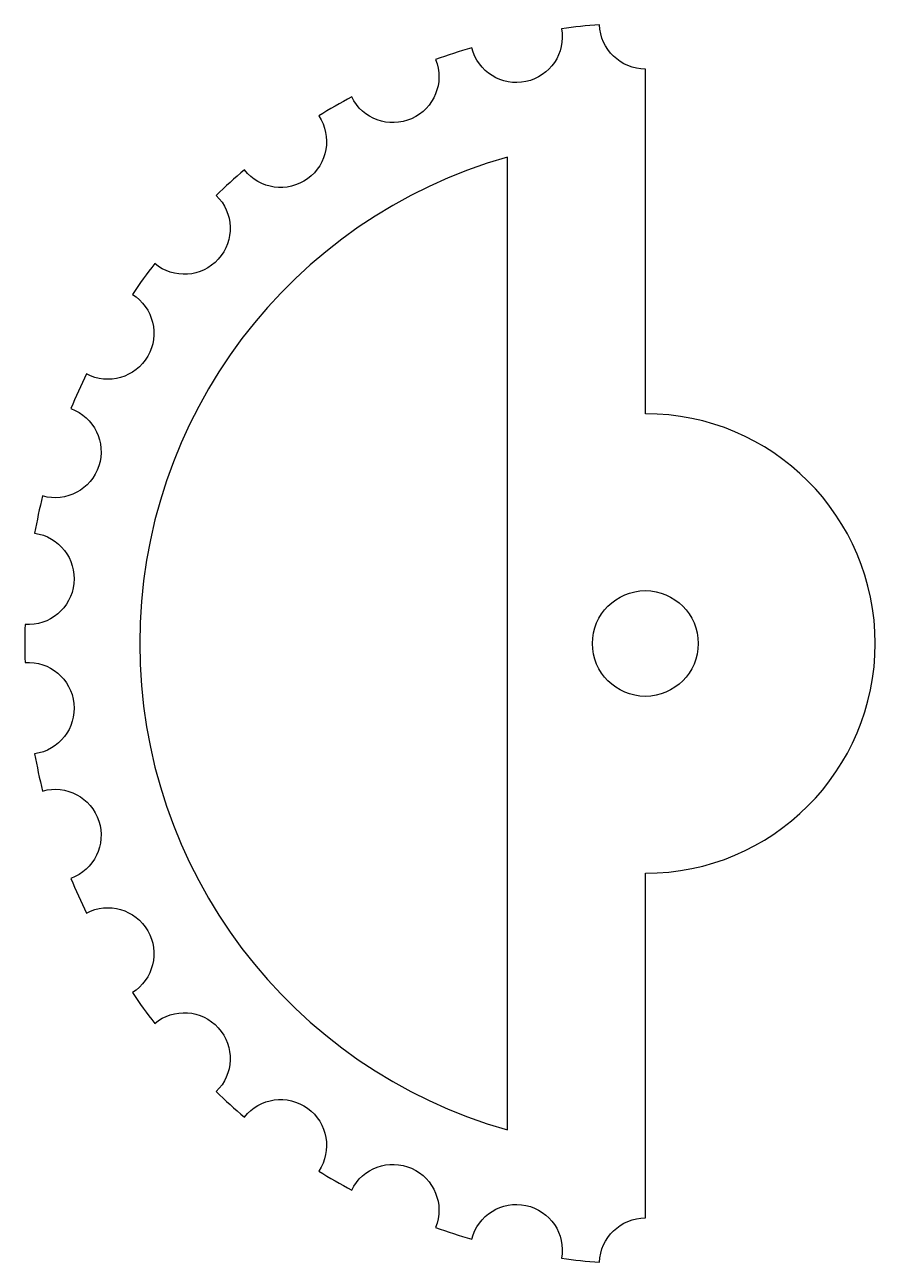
# Model space of a CAD drawing. Header units: millimetres. Extents: x -117.1 to -80.1, y -170.8 to -116.9.
import ezdxf

# ---------------------------------------------------------------- set-up
doc = ezdxf.new("R2010")
doc.units = ezdxf.units.MM

msp = doc.modelspace()

# ---------------------------------------------------------------- linework, layer by layer
for points in [[(-97.613, -169.758, -0.963624), (-93.703, -170.589, 0.015316), (-92.058, -170.762, -0.403404), (-90.06, -168.836), (-90.06, -153.836, 1), (-90.06, -133.836), (-90.06, -118.836, -0.403404), (-92.058, -116.91, 0.015316), (-93.703, -117.083, -0.963624), (-97.613, -117.914, 0.015316), (-99.186, -118.425, -0.963624), (-102.837, -120.051, 0.015316), (-104.269, -120.878, -0.963624), (-107.503, -123.227, 0.015316), (-108.732, -124.334, -0.963624), (-111.407, -127.304, 0.015316), (-112.379, -128.642, -0.963624), (-114.377, -132.104, 0.015316), (-115.05, -133.615, -0.963624), (-116.285, -137.416, 0.015316), (-116.629, -139.034, -0.963624), (-117.047, -143.009, 0.015316), (-117.047, -144.663, -0.963624), (-116.629, -148.638, 0.015316), (-116.285, -150.256, -0.963624), (-115.05, -154.057, 0.015316), (-114.377, -155.568, -0.963624), (-112.379, -159.03, 0.015316), (-111.407, -160.368, -0.963624), (-108.732, -163.338, 0.015316), (-107.503, -164.445, -0.963624), (-104.269, -166.794, 0.015316), (-102.837, -167.621, -0.963624), (-99.186, -169.247, 0.015316)], [(-96.06, -122.67, 0.755929), (-96.06, -165.002)]]:
    msp.add_lwpolyline(points, format="xyb", close=True)
msp.add_circle((-90.06, -143.836), 2.3)

doc.saveas('drawing.dxf')
